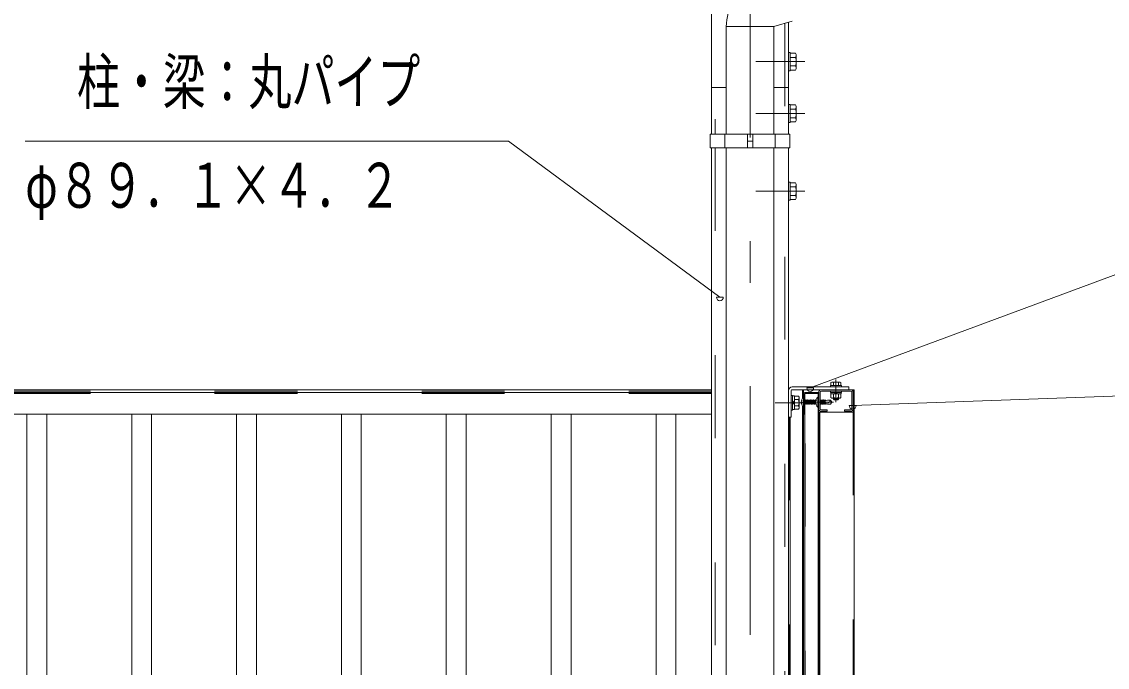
# Model space of a CAD drawing. Units: millimetres, scale not verified. Extents: x -26656 to 26658, y -10500 to 10500.
# Drawn here: x 19337 to 22482, y 3066 to 4936 of the extents above; entities that cross this region are included whole.
import ezdxf
from ezdxf.enums import TextEntityAlignment as Align

# ---------------------------------------------------------------- set-up
doc = ezdxf.new("R2010")
doc.units = ezdxf.units.MM
doc.header["$LTSCALE"] = 60
doc.linetypes.add('USER2', pattern=[10, 4, -6])
doc.linetypes.add('USER3', pattern=[24, 12, -5, 2, -5])
for name, color, linetype, lineweight in [('0-6_2-02BOLD', 7, 'Continuous', 18), ('0-7_2-12HIDDEN', 3, 'USER2', 18), ('0-8_2-22CENTER', 3, 'USER3', 18), ('0-9_2-42THIN', 4, 'Continuous', 18), ('0-A_2-52DIM', 3, 'Continuous', 18)]:
    doc.layers.add(name, color=color, linetype=linetype, lineweight=lineweight)
doc.styles.add('ＭＳ ゴシック', font='')
doc.styles.get('ＭＳ ゴシック').set_extended_font_data('MS Gothic')

msp = doc.modelspace()

# ---------------------------------------------------------------- linework, layer by layer
at = {"layer": '0-6_2-02BOLD'}
for p, q in [((21515.58, 4921.76), (21378.09, 4921.75)), ((21378.09, 4921.01), (21378.09, 4609.93)), ((21568.55, 4937.05), (21515.59, 4921.76)), ((21515.59, 4921.76), (21515.59, 4609.93)), ((21558.21, 4934.06), (21558.21, 4609.93)), ((21563.21, 4846.18), (21558.21, 4846.18)), ((21563.21, 4846.18), (21563.21, 4793.68)), ((21578.45, 4844.47), (21563.21, 4844.47)), ((21580.71, 4840.56), (21578.45, 4844.47)), ((21578.45, 4832.2), (21563.21, 4832.2)), ((21563.21, 4793.68), (21558.21, 4793.68)), ((21578.45, 4807.66), (21563.21, 4807.66)), ((21335.46, 4744.93), (21378.09, 4744.93)), ((21515.59, 4744.93), (21558.21, 4744.93)), ((21578.45, 4694.47), (21563.21, 4694.47)), ((21580.71, 4690.55), (21578.45, 4694.47)), ((21580.71, 4649.3), (21580.71, 4690.55)), ((21578.45, 4682.2), (21563.21, 4682.2)), ((21578.45, 4657.66), (21563.21, 4657.66)), ((21563.21, 4643.68), (21558.21, 4643.68)), ((21331.47, 4609.93), (21562.21, 4609.93)), ((21374.09, 4609.93), (21374.09, 4569.93)), ((21439.21, 4609.93), (21439.21, 4569.93)), ((21454.46, 4609.93), (21454.46, 4569.93)), ((21519.59, 4609.93), (21519.59, 4569.93)), ((21562.21, 4609.93), (21562.21, 4569.93)), ((21335.46, 4569.93), (21335.46, 2002.43)), ((21378.09, 4569.93), (21378.09, 2094.93)), ((21439.21, 4589.93), (21454.46, 4589.93)), ((21515.59, 4569.93), (21515.59, 2094.93)), ((21558.21, 1614.93), (21558.21, 4569.93)), ((21563.21, 4471.18), (21558.21, 4471.18)), ((21563.21, 4418.68), (21563.21, 4471.18)), ((21578.45, 4457.2), (21563.21, 4457.2)), ((21563.21, 4418.68), (21558.21, 4418.68)), ((21578.45, 4432.66), (21563.21, 4432.66)), ((21578.45, 4420.39), (21563.21, 4420.39)), ((21580.71, 4424.3), (21578.45, 4420.39)), ((21335.47, 3869.93), (17973.21, 3869.93)), ((21568.71, 3877.93), (21733.21, 3877.93)), ((21748.71, 3869.93), (21568.71, 3869.93)), ((21598.71, 3845.35), (21598.71, 3869.93)), ((21601.71, 3869.93), (21601.71, 3848.57)), ((21680.08, 3881.93), (21711.34, 3881.93)), ((21680.08, 3881.93), (21680.08, 3877.93)), ((21683.46, 3891.93), (21681.28, 3890.67)), ((21681.28, 3890.67), (21681.28, 3881.93)), ((21688.49, 3890.67), (21688.49, 3881.93)), ((21702.93, 3890.67), (21702.93, 3881.93)), ((21711.34, 3881.93), (21711.34, 3877.93)), ((21733.21, 3877.93), (21733.21, 3869.93)), ((21745.71, 3869.93), (21745.71, 3804.93)), ((21748.71, 1673.93), (21748.71, 3869.93)), ((21335.47, 3861.93), (17973.21, 3861.93)), ((21566.21, 3867.43), (21566.21, 3790.43)), ((21570.21, 3853.68), (21566.21, 3853.68)), ((21575.21, 3851.93), (21570.21, 3851.93)), ((21575.21, 3832.43), (21570.21, 3837.43)), ((21575.21, 3851.93), (21575.21, 3812.93)), ((21587.22, 3841.81), (21575.21, 3841.81)), ((21602.71, 3858.93), (21602.71, 3799.43)), ((21605.71, 3861.93), (21645.21, 3861.93)), ((21605.71, 1673.93), (21605.71, 3858.93)), ((21645.71, 3858.93), (21605.71, 3858.93)), ((21605.71, 3838.93), (21607.71, 3838.93)), ((21609.21, 3840.18), (21606.96, 3827.68)), ((21607.46, 3828.93), (21609.71, 3838.93)), ((21609.71, 3838.93), (21609.21, 3840.18)), ((21609.71, 3838.93), (21612.21, 3838.93)), ((21612.21, 3838.93), (21609.96, 3828.93)), ((21613.71, 3840.18), (21612.71, 3840.18)), ((21614.21, 3838.93), (21616.71, 3838.93)), ((21616.71, 3838.93), (21614.46, 3828.93)), ((21614.96, 3827.68), (21617.21, 3840.18)), ((21618.21, 3840.18), (21615.96, 3827.68)), ((21616.46, 3828.93), (21618.71, 3838.93)), ((21617.21, 3840.18), (21616.71, 3838.93)), ((21618.21, 3840.18), (21617.21, 3840.18)), ((21618.71, 3838.93), (21618.21, 3840.18)), ((21618.71, 3838.93), (21621.21, 3838.93)), ((21621.21, 3838.93), (21618.96, 3828.93)), ((21619.46, 3827.68), (21621.71, 3840.18)), ((21622.71, 3840.18), (21620.46, 3827.68)), ((21620.96, 3828.93), (21623.21, 3838.93)), ((21621.71, 3840.18), (21621.21, 3838.93)), ((21623.21, 3838.93), (21625.71, 3838.93)), ((21625.71, 3838.93), (21623.46, 3828.93)), ((21623.96, 3827.68), (21626.21, 3840.18)), ((21627.21, 3840.18), (21624.96, 3827.68)), ((21627.71, 3838.93), (21630.21, 3838.93)), ((21630.21, 3838.93), (21627.96, 3828.93)), ((21628.46, 3827.68), (21630.71, 3840.18)), ((21631.71, 3840.18), (21629.46, 3827.68)), ((21630.71, 3840.18), (21630.21, 3838.93)), ((21632.21, 3838.93), (21634.71, 3838.93)), ((21634.71, 3838.93), (21632.46, 3828.93)), ((21632.96, 3827.68), (21635.21, 3840.18)), ((21636.21, 3840.18), (21633.96, 3827.68)), ((21634.46, 3828.93), (21636.71, 3838.93)), ((21635.21, 3840.18), (21634.71, 3838.93)), ((21636.21, 3840.18), (21635.21, 3840.18)), ((21636.71, 3838.93), (21636.21, 3840.18)), ((21636.71, 3838.93), (21637.37, 3838.93)), ((21643.59, 3848.68), (21644.46, 3848.68)), ((21643.59, 3819.18), (21643.59, 3848.68)), ((21644.46, 1673.93), (21644.46, 3858.93)), ((21645.21, 3858.93), (21645.21, 3861.93)), ((21645.71, 1673.93), (21645.71, 3861.93)), ((21649.71, 3861.93), (21649.71, 3815.43)), ((21649.96, 3840.18), (21649.71, 3839.55)), ((21649.71, 3838.79), (21649.96, 3840.18)), ((21650.96, 3840.18), (21649.96, 3840.18)), ((21653.96, 3838.93), (21651.71, 3828.93)), ((21652.21, 3827.68), (21654.46, 3840.18)), ((21655.46, 3840.18), (21653.21, 3827.68)), ((21653.71, 3865.93), (21737.71, 3865.93)), ((21653.71, 3828.93), (21655.96, 3838.93)), ((21654.46, 3840.18), (21653.96, 3838.93)), ((21655.96, 3838.93), (21658.46, 3838.93)), ((21658.46, 3838.93), (21656.21, 3828.93)), ((21656.71, 3827.68), (21658.96, 3840.18)), ((21659.96, 3840.18), (21657.71, 3827.68)), ((21658.21, 3828.93), (21660.46, 3838.93)), ((21658.96, 3840.18), (21658.46, 3838.93)), ((21659.96, 3840.18), (21658.96, 3840.18)), ((21660.46, 3838.93), (21659.96, 3840.18)), ((21660.46, 3838.93), (21662.96, 3838.93)), ((21662.96, 3838.93), (21660.71, 3828.93)), ((21664.46, 3840.18), (21662.21, 3827.68)), ((21662.71, 3828.93), (21664.96, 3838.93)), ((21663.46, 3840.18), (21662.96, 3838.93)), ((21664.46, 3840.18), (21663.46, 3840.18)), ((21664.96, 3838.93), (21664.46, 3840.18)), ((21664.96, 3838.93), (21667.21, 3838.93)), ((21667.21, 3838.93), (21670.96, 3839.43)), ((21670.96, 3839.43), (21680.29, 3839.43)), ((21680.08, 3861.93), (21680.08, 3865.93)), ((21680.08, 3861.93), (21711.34, 3861.93)), ((21681.28, 3846.94), (21681.28, 3858.18)), ((21683.46, 3845.68), (21681.28, 3846.94)), ((21683.46, 3845.68), (21707.96, 3845.68)), ((21688.21, 3842.93), (21688.21, 3845.68)), ((21688.21, 3842.93), (21690.71, 3840.43)), ((21688.21, 3842.93), (21703.21, 3842.93)), ((21688.49, 3846.94), (21688.49, 3858.18)), ((21700.71, 3840.43), (21690.71, 3840.43)), ((21695.71, 3861.93), (21691.96, 3858.18)), ((21695.71, 3858.18), (21699.46, 3861.93)), ((21700.71, 3840.43), (21703.21, 3842.93)), ((21702.93, 3846.94), (21702.93, 3858.18)), ((21703.21, 3842.93), (21703.21, 3845.68)), ((21710.96, 3861.93), (21710.96, 3858.18)), ((21711.34, 3861.93), (21711.34, 3865.93)), ((21741.71, 3815.43), (21741.71, 3863.43)), ((21570.21, 3832.43), (21575.21, 3827.43)), ((21575.21, 3812.93), (21570.21, 3812.93)), ((21587.22, 3823.05), (21575.21, 3823.05)), ((21598.71, 1710.35), (21598.71, 3822.51)), ((21601.71, 3819.29), (21601.71, 1713.57)), ((21601.84, 3819.18), (21602.71, 3819.18)), ((21607.46, 3828.93), (21609.96, 3828.93)), ((21609.96, 3828.93), (21610.46, 3827.68)), ((21610.46, 3827.68), (21611.46, 3827.68)), ((21611.46, 3827.68), (21611.96, 3828.93)), ((21611.96, 3828.93), (21614.46, 3828.93)), ((21614.46, 3828.93), (21614.96, 3827.68)), ((21614.96, 3827.68), (21615.96, 3827.68)), ((21615.96, 3827.68), (21616.46, 3828.93)), ((21616.46, 3828.93), (21618.96, 3828.93)), ((21618.96, 3828.93), (21619.46, 3827.68)), ((21625.46, 3828.93), (21627.96, 3828.93)), ((21627.96, 3828.93), (21628.46, 3827.68)), ((21628.46, 3827.68), (21629.46, 3827.68)), ((21629.46, 3827.68), (21629.96, 3828.93)), ((21629.96, 3828.93), (21632.46, 3828.93)), ((21632.46, 3828.93), (21632.96, 3827.68)), ((21632.96, 3827.68), (21633.96, 3827.68)), ((21633.96, 3827.68), (21634.46, 3828.93)), ((21634.46, 3828.93), (21636.96, 3828.93)), ((21637.16, 3829.81), (21636.96, 3828.93)), ((21636.96, 3828.93), (21637.46, 3827.68)), ((21637.46, 3827.68), (21637.56, 3828.26)), ((21637.46, 3827.68), (21637.75, 3827.68)), ((21643.59, 3819.18), (21644.46, 3819.18)), ((21649.71, 3828.93), (21651.71, 3828.93)), ((21651.71, 3828.93), (21652.21, 3827.68)), ((21653.71, 3811.43), (21670.71, 3811.43)), ((21670.71, 3807.43), (21653.71, 3807.43)), ((21661.21, 3827.68), (21662.21, 3827.68)), ((21662.21, 3827.68), (21662.71, 3828.93)), ((21665.21, 3828.93), (21665.71, 3827.68)), ((21665.71, 3827.68), (21666.83, 3833.93)), ((21666.71, 3827.68), (21666.83, 3833.93)), ((21666.83, 3833.93), (21667.21, 3828.93)), ((21670.71, 3807.43), (21670.71, 3811.43)), ((21683.46, 3833.93), (21680.29, 3828.43)), ((21720.71, 3811.43), (21737.71, 3811.43)), ((21720.71, 3811.43), (21720.71, 3807.43)), ((21737.71, 3807.43), (21720.71, 3807.43)), ((21335.47, 3799.43), (17973.21, 3799.43)), ((21558.21, 3790.43), (21566.21, 3790.43)), ((21563.16, 3790.43), (21563.16, 1749.43)), ((21605.71, 3799.43), (21602.71, 3799.43)), ((21648.71, 1738.93), (21648.71, 3804.93)), ((21748.71, 3804.93), (21648.71, 3804.93))]:
    msp.add_line(p, q, dxfattribs=at)
for points in [[(20960.46, 5397.98), (21335.46, 5246.38), (21335.46, 4609.93)], [(21580.71, 4840.56), (21580.71, 4799.3), (21578.45, 4795.39), (21563.21, 4795.39)], [(21563.21, 4643.68), (21563.21, 4696.18), (21558.21, 4696.18)], [(21580.71, 4649.3), (21578.45, 4645.39), (21563.21, 4645.39)], [(21331.47, 4609.93), (21331.47, 4569.93), (21562.21, 4569.93)], [(21580.71, 4424.3), (21580.71, 4465.56), (21578.45, 4469.47), (21563.21, 4469.47)], [(21683.46, 3891.93), (21707.96, 3891.93), (21710.14, 3890.67), (21710.14, 3881.93)], [(21570.21, 3853.68), (21570.21, 3811.18), (21566.21, 3811.18)], [(21588.96, 3848.18), (21587.22, 3851.19), (21575.21, 3851.19)], [(21588.96, 3848.18), (21588.96, 3816.68), (21587.22, 3813.66), (21575.21, 3813.66)], [(21601.84, 3819.18), (21601.84, 3848.68), (21602.71, 3848.68)], [(21609.21, 3840.18), (21608.21, 3840.18), (21607.71, 3838.93), (21605.71, 3830.04)], [(21605.71, 3828.3), (21605.96, 3827.68), (21608.21, 3840.18)], [(21610.46, 3827.68), (21612.71, 3840.18), (21612.21, 3838.93)], [(21611.96, 3828.93), (21614.21, 3838.93), (21613.71, 3840.18), (21611.46, 3827.68)], [(21619.46, 3827.68), (21620.46, 3827.68), (21620.96, 3828.93), (21623.46, 3828.93), (21623.96, 3827.68), (21624.96, 3827.68), (21625.46, 3828.93), (21627.71, 3838.93)], [(21623.21, 3838.93), (21622.71, 3840.18), (21621.71, 3840.18)], [(21627.71, 3838.93), (21627.21, 3840.18), (21626.21, 3840.18), (21625.71, 3838.93)], [(21629.96, 3828.93), (21632.21, 3838.93), (21631.71, 3840.18), (21630.71, 3840.18)], [(21651.46, 3838.93), (21650.96, 3840.18), (21649.71, 3833.23)], [(21649.71, 3831.15), (21651.46, 3838.93), (21653.96, 3838.93)], [(21652.21, 3827.68), (21653.21, 3827.68), (21653.71, 3828.93), (21656.21, 3828.93), (21656.71, 3827.68), (21657.71, 3827.68), (21658.21, 3828.93), (21660.71, 3828.93), (21661.21, 3827.68), (21663.46, 3840.18)], [(21655.96, 3838.93), (21655.46, 3840.18), (21654.46, 3840.18)], [(21677.11, 3833.93), (21683.46, 3833.93), (21680.29, 3839.43)], [(21680.46, 3861.93), (21680.46, 3858.18), (21710.96, 3858.18)], [(21707.96, 3845.68), (21710.14, 3846.94), (21710.14, 3858.18)], [(21605.96, 3827.68), (21606.96, 3827.68), (21607.46, 3828.93)], [(21662.71, 3828.93), (21665.21, 3828.93), (21666.83, 3833.93)], [(21665.71, 3827.68), (21666.71, 3827.68), (21667.21, 3828.93)], [(21667.21, 3828.93), (21670.96, 3828.43), (21680.29, 3828.43)]]:
    msp.add_lwpolyline(points, dxfattribs=at)
for centre, radius, start, end in [((21515.59, 4921.41), 137.5, 113.90668, 180.16823), ((21571.25, 4838.33), 9.46, 319.57169, 0), ((21546.26, 4819.93), 34.45, 339.1357, 20.8643), ((21571.25, 4801.53), 9.46, 0, 40.43115), ((21571.25, 4688.33), 9.46, 319.56883, 0), ((21546.26, 4669.93), 34.45, 339.13568, 20.86429), ((21571.25, 4651.52), 9.46, 0, 40.4283), ((21571.25, 4463.33), 9.46, 319.56883, 0), ((21546.26, 4444.93), 34.45, 339.13568, 20.86429), ((21571.25, 4426.53), 9.46, 0, 40.4283), ((21568.71, 3867.43), 10.5, 90, 180), ((21568.71, 3867.43), 2.5, 90, 180), ((21653.71, 3861.93), 8, 90, 180), ((21684.88, 3886.14), 5.79, 51.46857, 90), ((21695.71, 3870.65), 21.27, 70.17088, 109.83133), ((21706.54, 3886.14), 5.79, 90, 128.54623), ((21737.71, 3861.93), 8, 0, 90), ((21581.77, 3846.5), 7.19, 319.27318, 360), ((21562.81, 3832.43), 26.15, 338.97459, 21.0237), ((21614.21, 3833.93), 19.25, 129.98311, 230.01689), ((21604.58, 3833.93), 9.62, 137.75343, 222.24657), ((21605.71, 3858.93), 3, 90, 180), ((21655.96, 3833.93), 19.25, 129.98311, 230.01689), ((21646.33, 3833.93), 9.62, 137.75343, 222.24657), ((21653.71, 3861.93), 4, 90, 180), ((21683.46, 3833.93), 6.35, 120.0002, 180), ((21684.88, 3851.47), 5.79, 270, 308.53143), ((21695.71, 3866.96), 21.27, 250.16867, 289.82912), ((21706.54, 3851.47), 5.79, 231.45377, 270), ((21737.71, 3861.93), 4, 0, 90), ((21581.77, 3818.36), 7.19, 0, 40.72682), ((21653.71, 3815.43), 8, 180, 270), ((21653.71, 3815.43), 4, 180, 270), ((21678.65, 3826.02), 8.06, 101.01431, 162.60643), ((21737.71, 3815.43), 4, 270, 0), ((21737.71, 3815.43), 8, 270, 0)]:
    msp.add_arc(centre, radius, start, end, dxfattribs=at)
at = {"layer": '0-7_2-12HIDDEN'}
for p, q in [((21345.96, 5253.33), (21345.96, 4609.93)), ((21547.71, 4931.03), (21547.71, 4609.93)), ((21345.96, 4569.93), (21345.96, 2002.43)), ((21547.71, 1614.93), (21547.71, 4569.93)), ((21335.47, 3865.93), (17973.21, 3865.93)), ((21335.47, 3858.93), (17973.21, 3858.93)), ((21606.96, 1673.93), (21606.96, 3858.93)), ((21560.16, 3790.43), (21560.16, 1749.43)), ((21745.71, 3804.93), (21745.71, 1738.93))]:
    msp.add_line(p, q, dxfattribs=at)
at = {"layer": '0-8_2-22CENTER'}
for p, q in [((21446.84, 5319.93), (21446.84, -909.87)), ((21605.71, 4819.93), (21463.21, 4819.93)), ((21605.71, 4669.93), (21463.21, 4669.93)), ((21605.71, 4444.93), (21463.21, 4444.93)), ((21695.71, 3899.21), (21695.71, 3833.74)), ((21598.98, 3832.43), (21519.2, 3832.43)), ((21593.67, 3833.93), (21688.8, 3833.93))]:
    msp.add_line(p, q, dxfattribs=at)
at = {"layer": '0-9_2-42THIN'}
for p, q in [((19351.84, 3799.43), (19351.84, 1733.43)), ((19409.34, 3799.43), (19409.34, 1733.43)), ((19655.59, 3799.43), (19655.59, 1733.43)), ((19713.09, 3799.43), (19713.09, 1733.43)), ((19959.34, 3799.43), (19959.34, 1733.43)), ((20016.84, 3799.43), (20016.84, 1733.43)), ((20263.09, 3799.43), (20263.09, 1733.43)), ((20320.59, 3799.43), (20320.59, 1733.43)), ((20566.84, 3799.43), (20566.84, 1733.43)), ((20624.34, 3799.43), (20624.34, 1733.43)), ((20870.59, 3799.43), (20870.59, 1733.43)), ((20928.09, 3799.43), (20928.09, 1733.43)), ((21174.34, 3799.43), (21174.34, 1733.43)), ((21231.84, 3799.43), (21231.84, 1733.43))]:
    msp.add_line(p, q, dxfattribs=at)
at = {"layer": '0-A_2-52DIM'}
for p, q in [((19346.84, 4589.93), (20746.84, 4589.93)), ((20746.84, 4589.93), (21359.39, 4137.55)), ((23546.84, 4589.93), (21621.13, 3875.22)), ((21369.39, 4137.55), (21349.39, 4137.55)), ((21631.13, 3875.22), (21611.13, 3875.22)), ((23546.84, 3889.93), (21744.11, 3823.93)), ((21690.21, 3845.68), (21690.21, 3840.93)), ((21701.21, 3845.68), (21701.21, 3840.93)), ((21754.11, 3823.93), (21734.11, 3823.93))]:
    msp.add_line(p, q, dxfattribs=at)
for centre in [(21359.39, 4137.55), (21621.13, 3875.22), (21744.11, 3823.93)]:
    msp.add_arc(centre, 10, 180, 0, dxfattribs=at)

# ---------------------------------------------------------------- texts
at = {"layer": '0-A_2-52DIM', "color": 7, "style": 'ＭＳ ゴシック', "width": 0.7}
for s, p in [('柱・梁：丸パイプ', (19496.84, 4657.7)), ('φ８９．１×４．２', (19346.84, 4357.69))]:
    msp.add_text(s, height=130.2, dxfattribs=at).set_placement(p, align=Align.BOTTOM_LEFT)

doc.saveas('drawing.dxf')
